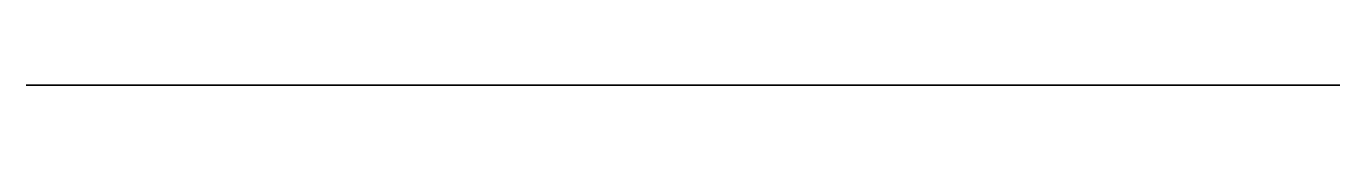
# Model space of a CAD drawing. Header units: millimetres. Extents: x 15.4 to 78.7, y 0 to 0.
import ezdxf

# ---------------------------------------------------------------- set-up
doc = ezdxf.new("R2010")
doc.units = ezdxf.units.MM
doc.layers.get('0').update_dxf_attribs({"color": 173, "true_color": 0x5858e1})

msp = doc.modelspace()

# ---------------------------------------------------------------- linework, layer by layer
at = {"color": 151, "true_color": 0x9ab9e5}
msp.add_polyline3d([(64.447, 0, -223.172), (64.628, 0, -222.883), (64.825, 0, -222.606), (65.035, 0, -222.342), (65.26, 0, -222.091), (65.497, 0, -221.854), (65.746, 0, -221.631), (66.008, 0, -221.422), (66.28, 0, -221.228), (66.562, 0, -221.049), (66.854, 0, -220.886), (67.155, 0, -220.74), (67.464, 0, -220.61), (67.782, 0, -220.497), (68.106, 0, -220.401), (68.436, 0, -220.324), (68.772, 0, -220.265), (69.111, 0, -220.225), (69.45, 0, -220.205), (69.788, 0, -220.203), (70.124, 0, -220.221), (70.458, 0, -220.256), (70.788, 0, -220.311), (71.115, 0, -220.383), (71.436, 0, -220.473), (71.753, 0, -220.581), (72.063, 0, -220.707), (72.366, 0, -220.849), (72.661, 0, -221.009), (72.948, 0, -221.185), (73.225, 0, -221.378), (73.493, 0, -221.587), (73.749, 0, -221.811), (73.993, 0, -222.051), (74.222, 0, -222.302), (74.435, 0, -222.564), (74.632, 0, -222.836), (74.813, 0, -223.119), (74.978, 0, -223.41), (75.126, 0, -223.71), (75.258, 0, -224.017), (75.372, 0, -224.331), (75.469, 0, -224.651), (75.548, 0, -224.977), (75.609, 0, -225.307), (75.651, 0, -225.64), (75.675, 0, -225.977), (75.68, 0, -226.317), (75.666, 0, -226.658), (78.679, 0, -226.658), (78.679, 0, -232.99), (15.415, 0, -232.99), (15.415, 0, -213.962), (34.675, 0, -213.962), (34.675, 0, -219.712), (34.675, 0, -219.744), (34.678, 0, -219.775), (34.682, 0, -219.806), (34.687, 0, -219.837), (34.694, 0, -219.867), (34.702, 0, -219.896), (34.712, 0, -219.925), (34.723, 0, -219.953), (34.736, 0, -219.981), (34.749, 0, -220.007), (34.764, 0, -220.033), (34.78, 0, -220.058), (34.798, 0, -220.083), (34.816, 0, -220.106), (34.836, 0, -220.129), (34.856, 0, -220.15), (34.878, 0, -220.171), (34.9, 0, -220.19), (34.924, 0, -220.209), (34.948, 0, -220.226), (34.973, 0, -220.242), (34.999, 0, -220.257), (35.026, 0, -220.271), (35.053, 0, -220.283), (35.081, 0, -220.294), (35.11, 0, -220.304), (35.14, 0, -220.312), (35.17, 0, -220.319), (35.2, 0, -220.325), (35.231, 0, -220.329), (35.262, 0, -220.331), (35.294, 0, -220.332), (36.678, 0, -220.332), (37.012, 0, -219.796), (37.38, 0, -219.285), (37.781, 0, -218.801), (38.213, 0, -218.346), (38.674, 0, -217.921), (39.163, 0, -217.527), (39.679, 0, -217.166), (40.22, 0, -216.84), (40.506, 0, -216.691), (40.812, 0, -216.554), (41.134, 0, -216.429), (41.47, 0, -216.315), (41.819, 0, -216.212), (42.176, 0, -216.12), (42.911, 0, -215.967), (43.656, 0, -215.856), (44.393, 0, -215.783), (45.101, 0, -215.748), (45.764, 0, -215.749), (45.985, 0, -215.76), (46.208, 0, -215.782), (46.434, 0, -215.813), (46.66, 0, -215.854), (47.118, 0, -215.962), (47.581, 0, -216.102), (48.046, 0, -216.27), (48.512, 0, -216.463), (49.443, 0, -216.907), (52.915, 0, -218.923), (55.079, 0, -220.166), (57.233, 0, -221.319), (58.244, 0, -221.814), (59.273, 0, -222.263), (59.796, 0, -222.463), (60.324, 0, -222.64), (60.86, 0, -222.792), (61.402, 0, -222.915), (62.154, 0, -223.041), (62.917, 0, -223.126), (63.684, 0, -223.17)], close=True, dxfattribs=at)

doc.saveas('drawing.dxf')
